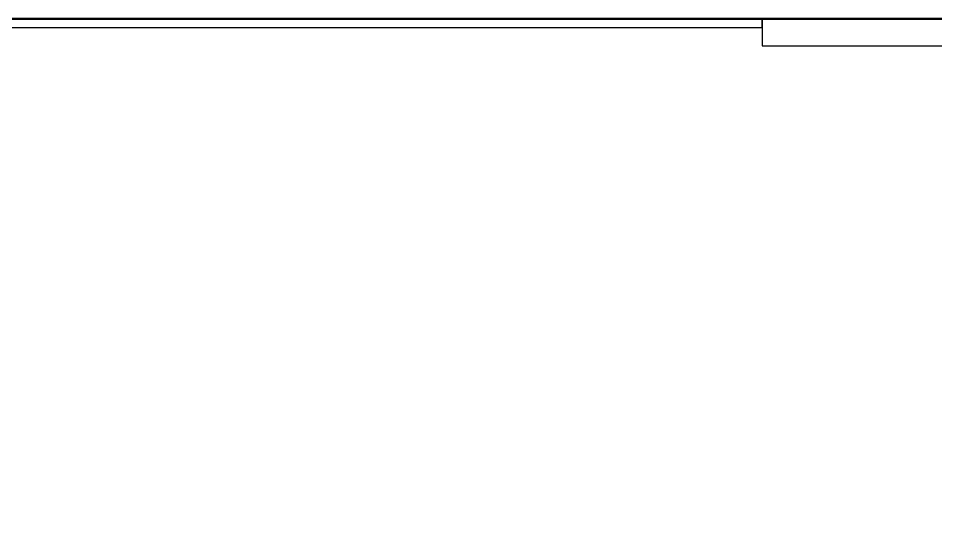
# Model space of a CAD drawing. Extents: x 0 to 312, y -4 to 107.
# Drawn here: x 56.3 to 156, y 51.1 to 106.7 of the extents above; entities that cross this region are included whole.
import ezdxf

# ---------------------------------------------------------------- set-up
doc = ezdxf.new("R2010")
doc.units = 0
for name, color, linetype in [('BG_DESIGN_OUTLINE', 85, 'CONTINUOUS'), ('BG_OUTLINE', 254, 'CONTINUOUS'), ('BG_SILKSCREEN_TOP', 85, 'CONTINUOUS'), ('PKI_ALL', 202, 'CONTINUOUS'), ('PKO_ALL', 234, 'CONTINUOUS'), ('RKI_ALL', 43, 'CONTINUOUS')]:
    doc.layers.add(name, color=color, linetype=linetype)

msp = doc.modelspace()

# ---------------------------------------------------------------- linework, layer by layer
at = {"layer": 'BG_DESIGN_OUTLINE'}
msp.add_lwpolyline([(0, 106.65), (312, 106.65)], dxfattribs=at)
at = {"layer": 'BG_OUTLINE'}
msp.add_lwpolyline([(0, 106.65), (312, 106.65)], dxfattribs=at)
at = {"layer": 'BG_SILKSCREEN_TOP'}
msp.add_lwpolyline([(0.14, 9.25), (0.14, 106.549), (309, 106.549), (309, 9.25)], close=True, dxfattribs=at)
at = {"layer": 'PKI_ALL'}
msp.add_lwpolyline([(0.14, 106.549), (311.86, 106.549)], dxfattribs=at)
at = {"layer": 'PKO_ALL'}
for points in [[(15, 106.65), (15, 105.65), (137.15, 105.65), (137.15, 106.65)], [(137.15, 106.65), (137.15, 103.65), (309, 103.65), (309, 106.65)]]:
    msp.add_lwpolyline(points, close=True, dxfattribs=at)
at = {"layer": 'RKI_ALL'}
msp.add_lwpolyline([(0.14, 106.549), (311.86, 106.549)], dxfattribs=at)

doc.saveas('drawing.dxf')
